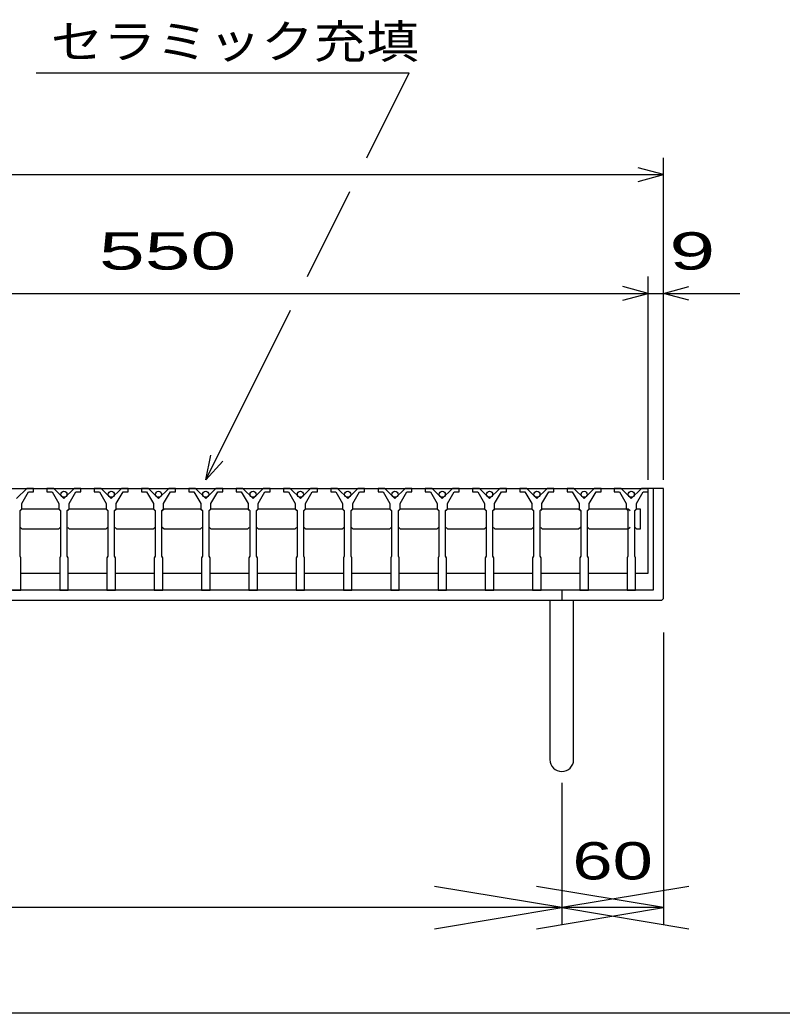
# Model space of a CAD drawing. Units: millimetres at full size, sheet at 1:10; details may follow other scales. Extents: x -1820 to 1731, y -1282 to 1054.
# Drawn here: x -741 to -291, y -1146 to -561 of the extents above; entities that cross this region are included whole.
import ezdxf
from ezdxf.enums import TextEntityAlignment as Align

# ---------------------------------------------------------------- set-up
doc = ezdxf.new("R2010")
doc.units = ezdxf.units.MM
doc.header["$LTSCALE"] = 10
for name, color, linetype, lineweight in [('0_2', 150, 'Continuous', 25), ('16', 3, 'Continuous', 25), ('19', 6, 'Continuous', 25), ('22', 4, 'Continuous', 25)]:
    doc.layers.add(name, color=color, linetype=linetype, lineweight=lineweight)
doc.styles.add('ベクトル', font='')
doc.styles.get('ベクトル').set_extended_font_data('ベクトル')

# ---------------------------------------------------------------- blocks, each defined once
blk = doc.blocks.new('open_arrow')
at = {"color": 0, "linetype": 'Continuous', "lineweight": -2}
blk.add_lwpolyline([(7.5, 1.25), (0, 0), (7.5, -1.25)], dxfattribs=at)

msp = doc.modelspace()

# ---------------------------------------------------------------- linework, layer by layer
at = {"layer": '0_2'}
msp.add_line((1731, -1146.5), (-1729, -1146.5), dxfattribs=at)
at = {"layer": '16'}
for p, q in [((-920, -837), (-370, -837)), ((-736.6, -837), (-742.6, -843)), ((-732.6, -837), (-736.6, -837)), ((-732.6, -839), (-732.6, -837)), ((-724.7, -837), (-724.7, -839)), ((-720.7, -837), (-724.7, -837)), ((-714.7, -843), (-720.7, -837)), ((-708.7, -837), (-714.7, -843)), ((-704.7, -837), (-708.7, -837)), ((-704.7, -839), (-704.7, -837)), ((-696.8, -837), (-696.8, -839)), ((-692.8, -837), (-696.8, -837)), ((-686.8, -843), (-692.8, -837)), ((-680.8, -837), (-686.8, -843)), ((-676.8, -837), (-680.8, -837)), ((-676.8, -839), (-676.8, -837)), ((-668.9, -837), (-668.9, -839)), ((-664.9, -837), (-668.9, -837)), ((-658.9, -843), (-664.9, -837)), ((-652.9, -837), (-658.9, -843)), ((-648.9, -837), (-652.9, -837)), ((-648.9, -839), (-648.9, -837)), ((-641, -837), (-641, -839)), ((-637, -837), (-641, -837)), ((-631, -843), (-637, -837)), ((-625, -837), (-631, -843)), ((-621, -837), (-625, -837)), ((-621, -839), (-621, -837)), ((-613.1, -837), (-613.1, -839)), ((-609.1, -837), (-613.1, -837)), ((-603.1, -843), (-609.1, -837)), ((-597.1, -837), (-603.1, -843)), ((-593.1, -837), (-597.1, -837)), ((-593.1, -839), (-593.1, -837)), ((-585.2, -837), (-585.2, -839)), ((-581.2, -837), (-585.2, -837)), ((-575.2, -843), (-581.2, -837)), ((-569.2, -837), (-575.2, -843)), ((-565.2, -837), (-569.2, -837)), ((-565.2, -839), (-565.2, -837)), ((-557.3, -837), (-557.3, -839)), ((-553.3, -837), (-557.3, -837)), ((-547.3, -843), (-553.3, -837)), ((-541.3, -837), (-547.3, -843)), ((-537.3, -837), (-541.3, -837)), ((-537.3, -839), (-537.3, -837)), ((-529.4, -837), (-529.4, -839)), ((-525.4, -837), (-529.4, -837)), ((-519.4, -843), (-525.4, -837)), ((-513.4, -837), (-519.4, -843)), ((-509.4, -837), (-513.4, -837)), ((-509.4, -839), (-509.4, -837)), ((-501.5, -837), (-501.5, -839)), ((-497.5, -837), (-501.5, -837)), ((-491.5, -843), (-497.5, -837)), ((-485.5, -837), (-491.5, -843)), ((-481.5, -837), (-485.5, -837)), ((-481.5, -839), (-481.5, -837)), ((-473.6, -837), (-473.6, -839)), ((-469.6, -837), (-473.6, -837)), ((-463.6, -843), (-469.6, -837)), ((-457.6, -837), (-463.6, -843)), ((-453.6, -837), (-457.6, -837)), ((-453.6, -839), (-453.6, -837)), ((-445.7, -837), (-445.7, -839)), ((-441.7, -837), (-445.7, -837)), ((-435.7, -843), (-441.7, -837)), ((-429.7, -837), (-435.7, -843)), ((-425.7, -837), (-429.7, -837)), ((-425.7, -839), (-425.7, -837)), ((-417.8, -837), (-417.8, -839)), ((-413.8, -837), (-417.8, -837)), ((-407.8, -843), (-413.8, -837)), ((-401.8, -837), (-407.8, -843)), ((-397.8, -837), (-401.8, -837)), ((-397.8, -839), (-397.8, -837)), ((-390, -837), (-390, -839)), ((-386, -837), (-390, -837)), ((-380, -843), (-386, -837)), ((-374, -837), (-380, -843)), ((-370, -837), (-374, -837)), ((-370, -839), (-370, -837)), ((-370, -887), (-370, -837)), ((-739.6, -846), (-735.6, -839)), ((-735.6, -839), (-732.6, -839)), ((-724.7, -839), (-721.7, -839)), ((-721.7, -839), (-717.7, -846)), ((-711.7, -846), (-707.7, -839)), ((-707.7, -839), (-704.7, -839)), ((-696.8, -839), (-693.8, -839)), ((-693.8, -839), (-689.8, -846)), ((-683.8, -846), (-679.8, -839)), ((-679.8, -839), (-676.8, -839)), ((-668.9, -839), (-665.9, -839)), ((-665.9, -839), (-661.9, -846)), ((-655.9, -846), (-651.9, -839)), ((-651.9, -839), (-648.9, -839)), ((-641, -839), (-638, -839)), ((-638, -839), (-634, -846)), ((-628, -846), (-624, -839)), ((-624, -839), (-621, -839)), ((-613.1, -839), (-610.1, -839)), ((-610.1, -839), (-606.1, -846)), ((-600.1, -846), (-596.1, -839)), ((-596.1, -839), (-593.1, -839)), ((-585.2, -839), (-582.2, -839)), ((-582.2, -839), (-578.2, -846)), ((-572.2, -846), (-568.2, -839)), ((-568.2, -839), (-565.2, -839)), ((-557.3, -839), (-554.3, -839)), ((-554.3, -839), (-550.3, -846)), ((-544.3, -846), (-540.3, -839)), ((-540.3, -839), (-537.3, -839)), ((-529.4, -839), (-526.4, -839)), ((-526.4, -839), (-522.4, -846)), ((-516.4, -846), (-512.4, -839)), ((-512.4, -839), (-509.4, -839)), ((-501.5, -839), (-498.5, -839)), ((-498.5, -839), (-494.5, -846)), ((-488.5, -846), (-484.5, -839)), ((-484.5, -839), (-481.5, -839)), ((-473.6, -839), (-470.6, -839)), ((-470.6, -839), (-466.6, -846)), ((-460.6, -846), (-456.6, -839)), ((-456.6, -839), (-453.6, -839)), ((-445.7, -839), (-442.7, -839)), ((-442.7, -839), (-438.7, -846)), ((-432.7, -846), (-428.7, -839)), ((-428.7, -839), (-425.7, -839)), ((-417.8, -839), (-414.8, -839)), ((-414.8, -839), (-410.8, -846)), ((-404.8, -846), (-400.8, -839)), ((-400.8, -839), (-397.8, -839)), ((-390, -839), (-387, -839)), ((-387, -839), (-383, -846)), ((-377, -846), (-373, -839)), ((-373, -839), (-370, -839)), ((-740.6, -850), (-739.6, -849)), ((-740.35, -850), (-739.35, -849)), ((-739.6, -849), (-739.6, -846)), ((-739.35, -849), (-717.95, -849)), ((-717.95, -849), (-716.95, -850)), ((-717.7, -846), (-717.7, -849)), ((-717.7, -849), (-716.7, -850)), ((-712.7, -850), (-711.7, -849)), ((-712.45, -850), (-711.45, -849)), ((-711.7, -849), (-711.7, -846)), ((-711.45, -849), (-690.05, -849)), ((-690.05, -849), (-689.05, -850)), ((-689.8, -846), (-689.8, -849)), ((-689.8, -849), (-688.8, -850)), ((-684.8, -850), (-683.8, -849)), ((-684.55, -850), (-683.55, -849)), ((-683.8, -849), (-683.8, -846)), ((-683.55, -849), (-662.15, -849)), ((-662.15, -849), (-661.15, -850)), ((-661.9, -846), (-661.9, -849)), ((-661.9, -849), (-660.9, -850)), ((-656.9, -850), (-655.9, -849)), ((-656.65, -850), (-655.65, -849)), ((-655.9, -849), (-655.9, -846)), ((-655.65, -849), (-634.25, -849)), ((-634.25, -849), (-633.25, -850)), ((-634, -846), (-634, -849)), ((-634, -849), (-633, -850)), ((-629, -850), (-628, -849)), ((-628.75, -850), (-627.75, -849)), ((-628, -849), (-628, -846)), ((-627.75, -849), (-606.35, -849)), ((-606.35, -849), (-605.35, -850)), ((-606.1, -846), (-606.1, -849)), ((-606.1, -849), (-605.1, -850)), ((-601.1, -850), (-600.1, -849)), ((-600.85, -850), (-599.85, -849)), ((-600.1, -849), (-600.1, -846)), ((-599.85, -849), (-578.45, -849)), ((-578.45, -849), (-577.45, -850)), ((-578.2, -846), (-578.2, -849)), ((-578.2, -849), (-577.2, -850)), ((-573.2, -850), (-572.2, -849)), ((-572.95, -850), (-571.95, -849)), ((-572.2, -849), (-572.2, -846)), ((-571.95, -849), (-550.55, -849)), ((-550.55, -849), (-549.55, -850)), ((-550.3, -846), (-550.3, -849)), ((-550.3, -849), (-549.3, -850)), ((-545.3, -850), (-544.3, -849)), ((-545.05, -850), (-544.05, -849)), ((-544.3, -849), (-544.3, -846)), ((-544.05, -849), (-522.65, -849)), ((-522.65, -849), (-521.65, -850)), ((-522.4, -846), (-522.4, -849)), ((-522.4, -849), (-521.4, -850)), ((-517.4, -850), (-516.4, -849)), ((-517.15, -850), (-516.15, -849)), ((-516.4, -849), (-516.4, -846)), ((-516.15, -849), (-494.75, -849)), ((-494.75, -849), (-493.75, -850)), ((-494.5, -846), (-494.5, -849)), ((-494.5, -849), (-493.5, -850)), ((-489.5, -850), (-488.5, -849)), ((-489.25, -850), (-488.25, -849)), ((-488.5, -849), (-488.5, -846)), ((-488.25, -849), (-466.85, -849)), ((-466.85, -849), (-465.85, -850)), ((-466.6, -846), (-466.6, -849)), ((-466.6, -849), (-465.6, -850)), ((-461.6, -850), (-460.6, -849)), ((-461.35, -850), (-460.35, -849)), ((-460.6, -849), (-460.6, -846)), ((-460.35, -849), (-438.95, -849)), ((-438.95, -849), (-437.95, -850)), ((-438.7, -846), (-438.7, -849)), ((-438.7, -849), (-437.7, -850)), ((-433.7, -850), (-432.7, -849)), ((-433.45, -850), (-432.45, -849)), ((-432.7, -849), (-432.7, -846)), ((-432.45, -849), (-411.05, -849)), ((-411.05, -849), (-410.05, -850)), ((-410.8, -846), (-410.8, -849)), ((-410.8, -849), (-409.8, -850)), ((-405.8, -850), (-404.8, -849)), ((-405.55, -850), (-404.55, -849)), ((-404.8, -849), (-404.8, -846)), ((-404.55, -849), (-381.75, -849)), ((-383, -846), (-383, -849)), ((-383, -849), (-382, -850)), ((-381.75, -849), (-380.75, -850)), ((-378, -850), (-377, -849)), ((-377, -849), (-377, -846)), ((-740.6, -877), (-740.6, -850)), ((-716.7, -850), (-716.7, -877)), ((-712.7, -877), (-712.7, -850)), ((-688.8, -850), (-688.8, -877)), ((-684.8, -877), (-684.8, -850)), ((-660.9, -850), (-660.9, -877)), ((-656.9, -877), (-656.9, -850)), ((-633, -850), (-633, -877)), ((-629, -877), (-629, -850)), ((-605.1, -850), (-605.1, -877)), ((-601.1, -877), (-601.1, -850)), ((-577.2, -850), (-577.2, -877)), ((-573.2, -877), (-573.2, -850)), ((-549.3, -850), (-549.3, -877)), ((-545.3, -877), (-545.3, -850)), ((-521.4, -850), (-521.4, -877)), ((-517.4, -877), (-517.4, -850)), ((-493.5, -850), (-493.5, -877)), ((-489.5, -877), (-489.5, -850)), ((-465.6, -850), (-465.6, -877)), ((-461.6, -877), (-461.6, -850)), ((-437.7, -850), (-437.7, -877)), ((-433.7, -877), (-433.7, -850)), ((-409.8, -850), (-409.8, -877)), ((-405.8, -877), (-405.8, -850)), ((-382, -850), (-382, -877)), ((-378, -877), (-378, -850)), ((-739.35, -861), (-740.35, -860)), ((-717.95, -861), (-739.35, -861)), ((-716.95, -860), (-717.95, -861)), ((-711.45, -861), (-712.45, -860)), ((-690.05, -861), (-711.45, -861)), ((-689.05, -860), (-690.05, -861)), ((-683.55, -861), (-684.55, -860)), ((-662.15, -861), (-683.55, -861)), ((-661.15, -860), (-662.15, -861)), ((-655.65, -861), (-656.65, -860)), ((-634.25, -861), (-655.65, -861)), ((-633.25, -860), (-634.25, -861)), ((-627.75, -861), (-628.75, -860)), ((-606.35, -861), (-627.75, -861)), ((-605.35, -860), (-606.35, -861)), ((-599.85, -861), (-600.85, -860)), ((-578.45, -861), (-599.85, -861)), ((-577.45, -860), (-578.45, -861)), ((-571.95, -861), (-572.95, -860)), ((-550.55, -861), (-571.95, -861)), ((-549.55, -860), (-550.55, -861)), ((-544.05, -861), (-545.05, -860)), ((-522.65, -861), (-544.05, -861)), ((-521.65, -860), (-522.65, -861)), ((-516.15, -861), (-517.15, -860)), ((-494.75, -861), (-516.15, -861)), ((-493.75, -860), (-494.75, -861)), ((-488.25, -861), (-489.25, -860)), ((-466.85, -861), (-488.25, -861)), ((-465.85, -860), (-466.85, -861)), ((-460.35, -861), (-461.35, -860)), ((-438.95, -861), (-460.35, -861)), ((-437.95, -860), (-438.95, -861)), ((-432.45, -861), (-433.45, -860)), ((-411.05, -861), (-432.45, -861)), ((-410.05, -860), (-411.05, -861)), ((-404.55, -861), (-405.55, -860)), ((-381.75, -861), (-404.55, -861)), ((-380.75, -860), (-381.75, -861)), ((-740.1, -878), (-740.6, -877)), ((-740.1, -897), (-740.1, -878)), ((-716.7, -877), (-717.2, -878)), ((-717.2, -878), (-717.2, -897)), ((-712.2, -878), (-712.7, -877)), ((-712.2, -897), (-712.2, -878)), ((-688.8, -877), (-689.3, -878)), ((-689.3, -878), (-689.3, -897)), ((-684.3, -878), (-684.8, -877)), ((-684.3, -897), (-684.3, -878)), ((-660.9, -877), (-661.4, -878)), ((-661.4, -878), (-661.4, -897)), ((-656.4, -878), (-656.9, -877)), ((-656.4, -897), (-656.4, -878)), ((-633, -877), (-633.5, -878)), ((-633.5, -878), (-633.5, -897)), ((-628.5, -878), (-629, -877)), ((-628.5, -897), (-628.5, -878)), ((-605.1, -877), (-605.6, -878)), ((-605.6, -878), (-605.6, -897)), ((-600.6, -878), (-601.1, -877)), ((-600.6, -897), (-600.6, -878)), ((-577.2, -877), (-577.7, -878)), ((-577.7, -878), (-577.7, -897)), ((-572.7, -878), (-573.2, -877)), ((-572.7, -897), (-572.7, -878)), ((-549.3, -877), (-549.8, -878)), ((-549.8, -878), (-549.8, -897)), ((-544.8, -878), (-545.3, -877)), ((-544.8, -897), (-544.8, -878)), ((-521.4, -877), (-521.9, -878)), ((-521.9, -878), (-521.9, -897)), ((-516.9, -878), (-517.4, -877)), ((-516.9, -897), (-516.9, -878)), ((-493.5, -877), (-494, -878)), ((-494, -878), (-494, -897)), ((-489, -878), (-489.5, -877)), ((-489, -897), (-489, -878)), ((-465.6, -877), (-466.1, -878)), ((-466.1, -878), (-466.1, -897)), ((-461.1, -878), (-461.6, -877)), ((-461.1, -897), (-461.1, -878)), ((-437.7, -877), (-438.2, -878)), ((-438.2, -878), (-438.2, -897)), ((-433.2, -878), (-433.7, -877)), ((-433.2, -897), (-433.2, -878)), ((-409.8, -877), (-410.3, -878)), ((-410.3, -878), (-410.3, -897)), ((-405.3, -878), (-405.8, -877)), ((-405.3, -897), (-405.3, -878)), ((-382, -877), (-382.5, -878)), ((-382.5, -878), (-382.5, -897)), ((-377.5, -878), (-378, -877)), ((-377.5, -897), (-377.5, -878)), ((-740.1, -887), (-717.2, -887)), ((-712.2, -887), (-689.3, -887)), ((-684.3, -887), (-661.4, -887)), ((-656.4, -887), (-633.5, -887)), ((-628.5, -887), (-605.6, -887)), ((-600.6, -887), (-577.7, -887)), ((-572.7, -887), (-549.8, -887)), ((-544.8, -887), (-521.9, -887)), ((-516.9, -887), (-494, -887)), ((-489, -887), (-466.1, -887)), ((-461.1, -887), (-438.2, -887)), ((-433.2, -887), (-410.3, -887)), ((-405.3, -887), (-382.5, -887)), ((-377.5, -887), (-370, -887)), ((-745.1, -897), (-740.1, -897)), ((-717.2, -897), (-712.2, -897)), ((-689.3, -897), (-684.3, -897)), ((-661.4, -897), (-656.4, -897)), ((-633.5, -897), (-628.5, -897)), ((-605.6, -897), (-600.6, -897)), ((-577.7, -897), (-572.7, -897)), ((-549.8, -897), (-544.8, -897)), ((-521.9, -897), (-516.9, -897)), ((-494, -897), (-489, -897)), ((-466.1, -897), (-461.1, -897)), ((-438.2, -897), (-433.2, -897)), ((-410.3, -897), (-405.3, -897)), ((-382.5, -897), (-377.5, -897))]:
    msp.add_line(p, q, dxfattribs=at)
for centre in [(-714.7, -840.5), (-686.8, -840.5), (-658.9, -840.5), (-631, -840.5), (-603.1, -840.5), (-575.2, -840.5), (-547.3, -840.5), (-519.4, -840.5), (-491.5, -840.5), (-463.6, -840.5), (-435.7, -840.5), (-407.8, -840.5), (-380, -840.5)]:
    msp.add_circle(centre, 1.8, dxfattribs=at)
at = {"layer": '19'}
for p, q in [((-361, -837), (-370, -837)), ((-367, -837), (-367, -897)), ((-361, -902), (-361, -837)), ((-367, -897), (-1475, -897)), ((-421, -897), (-421, -903)), ((-362, -903), (-361, -902)), ((-1480, -903), (-362, -903)), ((-428, -903), (-428, -997)), ((-414, -997), (-414, -903))]:
    msp.add_line(p, q, dxfattribs=at)
msp.add_arc((-421, -997), 7, 180, 0, dxfattribs=at)
at = {"layer": '22'}
for p, q in [((-731, -592), (-511, -592)), ((-536, -642), (-511, -592)), ((-361, -832), (-361, -642)), ((-361, -652), (-376, -648)), ((-1481, -652), (-361, -652)), ((-376, -656), (-361, -652)), ((-571, -712), (-546, -662)), ((-370, -832), (-370, -712)), ((-361, -832), (-361, -712)), ((-370, -722), (-385, -718)), ((-361, -722), (-346, -718)), ((-920, -722), (-370, -722)), ((-385, -726), (-370, -722)), ((-370, -722), (-361, -722)), ((-346, -726), (-361, -722)), ((-361, -722), (-316, -722)), ((-631, -832), (-581, -732)), ((-631, -832), (-628, -817.4)), ((-631, -832), (-621, -821)), ((-361, -922), (-361, -1094.25)), ((-421, -1010.77), (-421, -1094.25)), ((-421, -1010.77), (-421, -1094.25)), ((-421, -1084.25), (-1421, -1084.25)), ((-361, -1084.25), (-421, -1084.25))]:
    msp.add_line(p, q, dxfattribs=at)
at = {"layer": '22', "color": 3}
for p, q in [((-377.75, -850), (-376.75, -849)), ((-376.75, -849), (-374.75, -849)), ((-374.75, -849), (-374.75, -861)), ((-376.75, -861), (-377.75, -860)), ((-374.75, -861), (-376.75, -861))]:
    msp.add_line(p, q, dxfattribs=at)

# ---------------------------------------------------------------- block references
at = {"layer": '22', "xscale": 10, "yscale": 10, "rotation": 180}
for p in [(-421, -1084.25), (-361, -1084.25)]:
    msp.add_blockref('open_arrow', p, dxfattribs=at)
at = {"layer": '22', "xscale": 10, "yscale": 10}
msp.add_blockref('open_arrow', (-421, -1084.25), dxfattribs=at)

# ---------------------------------------------------------------- texts
at = {"layer": '22', "color": 2, "style": 'ベクトル'}
for s, height, width, p in [('セラミック充填', 19.79, 1.15, (-722.5, -573.5)), (' 550 ', 21.99, 1.65, (-707.5, -697)), (' 9 ', 21.99, 1.65, (-371, -697))]:
    msp.add_text(s, height=height, dxfattribs=dict(at, width=width)).set_placement(p, align=Align.MIDDLE_LEFT)
at = {"layer": '22', "style": 'ベクトル', "width": 1.45}
msp.add_text('60', height=21.99, dxfattribs=at).set_placement((-391, -1074.25), align=Align.BOTTOM_CENTER)

doc.saveas('drawing.dxf')
